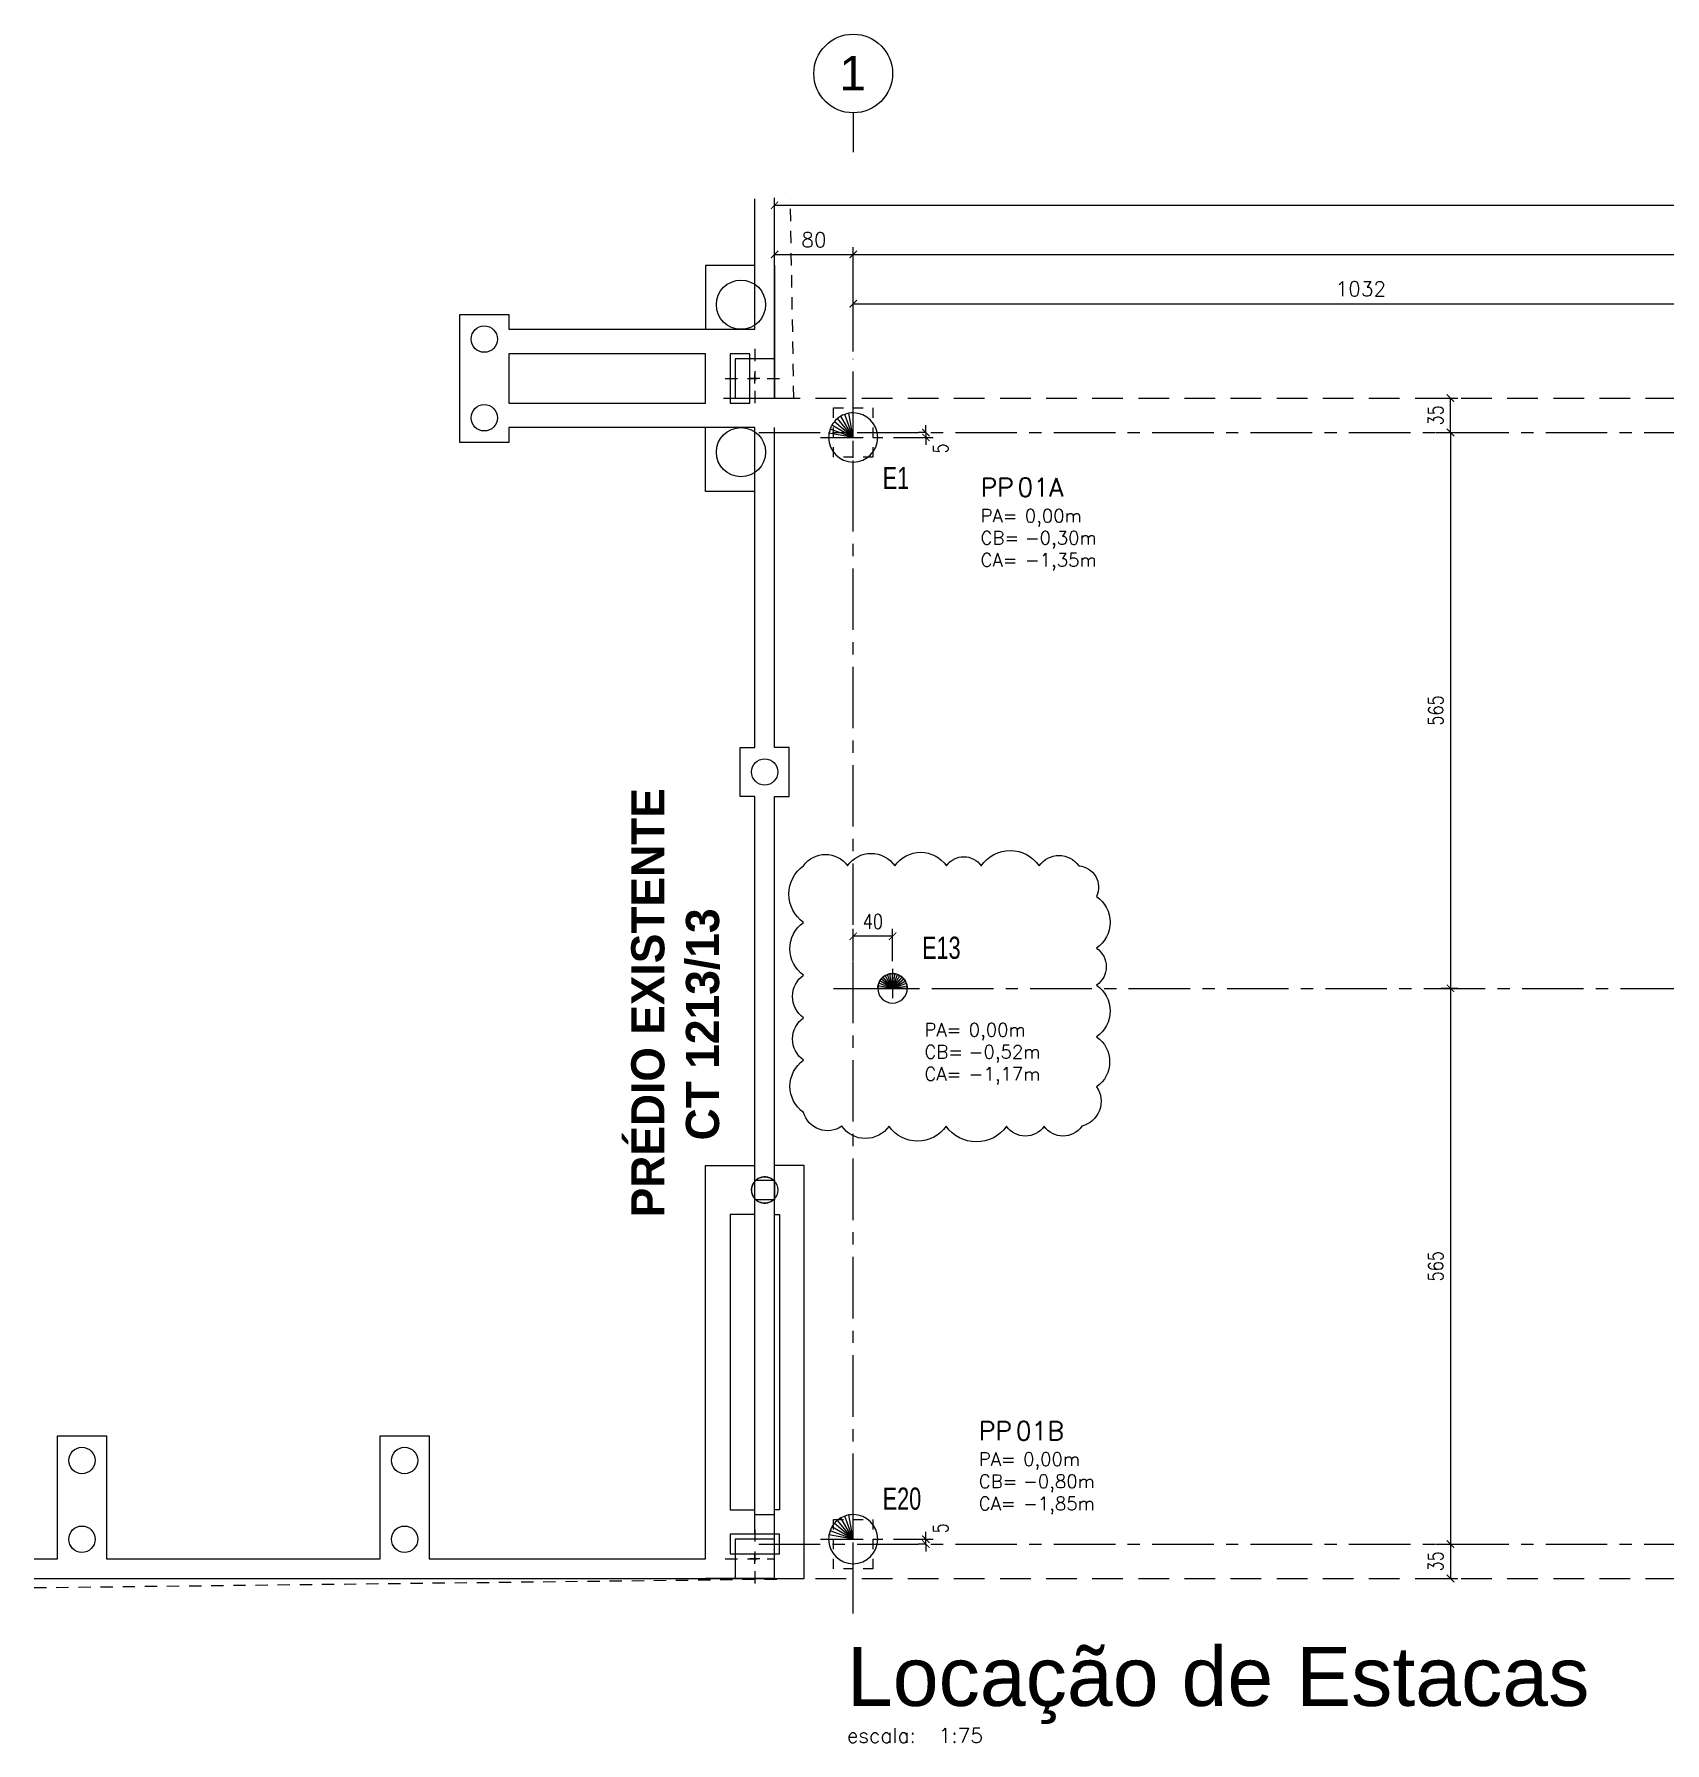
# Model space of a CAD drawing. Header units: millimetres. Extents: x 1792.4 to 1850.9, y 123.2 to 195.3.
# Drawn here: x 1795.06 to 1811.64, y 177.96 to 195.33 of the extents above; entities that cross this region are included whole.
import ezdxf

# ---------------------------------------------------------------- set-up
doc = ezdxf.new("R2010")
doc.units = ezdxf.units.MM
doc.header["$LTSCALE"] = 0.5
for name, pattern in [('CENTER', [2, 1.25, -0.25, 0.25, -0.25]), ('DASHDOT', [1, 0.5, -0.25, 0, -0.25]), ('ESTILO_TQS_0003', [0.91, 0.5, -0.2, 0.01, -0.2]), ('Hidden', [0.007144, 0.004763, -0.002381]), ('HIDDEN2', [0.1875, 0.125, -0.0625]), ('IMPORT-DASHDOT2', [0.5, 0.25, -0.125, 0, -0.125]), ('IMPORT-DASHED2 _4_', [0.375, 0.25, -0.125])]:
    doc.linetypes.add(name, pattern=pattern)
doc.layers.get('0').update_dxf_attribs({"color": 1})
for name, color, linetype in [('228', 1, 'Continuous'), ('79', 7, 'Continuous'), ('A_htc_alv', 1, 'Continuous'), ('COTAS', 1, 'Continuous'), ('Descrição Pilar', 4, 'Continuous'), ('EIXOS', 242, 'CENTER'), ('NUMERO ESTACAS', 2, 'DASHDOT'), ('PILAR', 5, 'Continuous'), ('Protendit_verde escuro', 104, 'Continuous'), ('Selo-1', 7, 'Continuous')]:
    doc.layers.add(name, color=color, linetype=linetype)
for name, color, linetype, lineweight in [('_Hidden_', 7, 'Hidden', 9), ('BLOCOS', 3, 'Continuous', 9), ('Grids', 7, 'Continuous', 9), ('Text Notes', 7, 'Continuous', 9)]:
    doc.layers.add(name, color=color, linetype=linetype, lineweight=lineweight)
for name, color, linetype, lineweight, true_color in [('CT1213 Sete_dwg', 7, 'Continuous', 9, 0x767676), ('DETALHES', 1, 'Continuous', 9, 0xff0000), ('Escadas', 1, 'Continuous', 9, 0xff0000), ('Pilar_40x40', 5, 'Continuous', 9, 0x0000ff)]:
    doc.layers.add(name, color=color, linetype=linetype, lineweight=lineweight, true_color=true_color)
doc.styles.add('Arial', font='arial.ttf', dxfattribs={"height": 0.1875})
doc.styles.add('arial 2', font='swiss.ttf', dxfattribs={"width": 0.8})
doc.styles.add('Century Gothic_B', font='GOTHICB.TTF', dxfattribs={"height": 0.45})
doc.styles.add('ROMANS', font='romans.shx')
doc.styles.add('ROMANS2', font='romans.shx', dxfattribs={"width": 0.8})
doc.styles.add('SANB', font='sas_____.pfb')
doc.dimstyles.new('75', dxfattribs={"dimtxt": 0.15, "dimasz": 0.075, "dimexe": 0.075, "dimexo": 0.075, "dimgap": 0.075, "dimtad": 1, "dimdec": 1, "dimlfac": 100, "dimrnd": 0.4995, "dimdsep": 46, "dimtxsty": 'ROMANS', "dimblk": 'ARCHTICK', "dimcen": 0.075, "dimclrd": 1, "dimclre": 1, "dimclrt": 2, "dimadec": 0, "dimazin": 0, "dimtfac": 1, "dimtdec": 1, "dimtix": 1, "dimtmove": 0, "dimatfit": 0, "dimldrblk": 'ARCHTICK', "dimfxl": 1, "dimtolj": 1, "dimtzin": 0, "dimarcsym": 0})
doc.dimstyles.new('75e', dxfattribs={"dimtxt": 0.15, "dimasz": 0.075, "dimexe": 0.075, "dimexo": 0.075, "dimgap": 0.075, "dimtad": 1, "dimdec": 1, "dimlfac": 100, "dimrnd": 0.5, "dimdsep": 46, "dimtxsty": 'ROMANS2', "dimblk": 'ARCHTICK', "dimcen": 0.075, "dimclrd": 1, "dimclre": 1, "dimclrt": 2, "dimadec": 0, "dimazin": 0, "dimtfac": 1, "dimtdec": 1, "dimtix": 1, "dimtmove": 0, "dimatfit": 0, "dimldrblk": 'ARCHTICK', "dimfxl": 1, "dimtolj": 1, "dimtzin": 0, "dimarcsym": 0})
pattern_1 = [(0, (0, 0), (0, 6.985), [5.08, -1.905]), (90, (0, 0), (-6.985, 4e-16), [5.08, -1.905])]

# ---------------------------------------------------------------- blocks, each defined once
blk = doc.blocks.new('_ArchTick')
at = {"color": 0, "linetype": 'ByBlock', "const_width": 0.15}
blk.add_lwpolyline([(-0.5, -0.5), (0.5, 0.5)], dxfattribs=at)
blk = doc.blocks.new('*D29')
at = {"layer": 'COTAS', "color": 1, "lineweight": -2, "transparency": 16777216}
for p, q in [((1803.388, 192.101), (1803.388, 193.161)), ((1844.668, 192.101), (1844.668, 193.161)), ((1803.388, 193.086), (1844.668, 193.086))]:
    blk.add_line(p, q, dxfattribs=at)
at = {"layer": 'DEFPOINTS', "color": 0, "transparency": 16777216}
for p in [(1844.668, 193.086), (1803.388, 192.026), (1844.668, 192.026)]:
    blk.add_point(p, dxfattribs=at)
at = {"layer": 'COTAS', "color": 1, "lineweight": -2, "transparency": 16777216, "xscale": 0.075, "yscale": 0.075, "zscale": 0.075, "rotation": 180}
blk.add_blockref('_ArchTick', (1803.388, 193.086), dxfattribs=at)
at = {"layer": 'COTAS', "color": 1, "lineweight": -2, "transparency": 16777216, "xscale": 0.075, "yscale": 0.075, "zscale": 0.075}
blk.add_blockref('_ArchTick', (1844.668, 193.086), dxfattribs=at)
at = {"layer": 'COTAS', "color": 2, "transparency": 16777216, "insert": (1824.028, 193.236), "char_height": 0.15, "width": 1.36261, "attachment_point": 5, "style": 'ROMANS'}
blk.add_mtext('\\A1;4128', dxfattribs=at)
blk = doc.blocks.new('*D30')
at = {"layer": 'COTAS', "color": 1, "lineweight": -2, "transparency": 16777216}
for p, q in [((1803.388, 192.101), (1803.388, 192.661)), ((1813.708, 192.101), (1813.708, 192.661)), ((1803.388, 192.586), (1813.708, 192.586))]:
    blk.add_line(p, q, dxfattribs=at)
at = {"layer": 'DEFPOINTS', "color": 0, "transparency": 16777216}
for p in [(1813.708, 192.586), (1803.388, 192.026), (1813.708, 192.026)]:
    blk.add_point(p, dxfattribs=at)
at = {"layer": 'COTAS', "color": 1, "lineweight": -2, "transparency": 16777216, "xscale": 0.075, "yscale": 0.075, "zscale": 0.075, "rotation": 180}
blk.add_blockref('_ArchTick', (1803.388, 192.586), dxfattribs=at)
at = {"layer": 'COTAS', "color": 1, "lineweight": -2, "transparency": 16777216, "xscale": 0.075, "yscale": 0.075, "zscale": 0.075}
blk.add_blockref('_ArchTick', (1813.708, 192.586), dxfattribs=at)
at = {"layer": 'COTAS', "color": 2, "transparency": 16777216, "insert": (1808.548, 192.736), "char_height": 0.15, "width": 1.36261, "attachment_point": 5, "style": 'ROMANS'}
blk.add_mtext('\\A1;1032', dxfattribs=at)
blk = doc.blocks.new('*D34')
at = {"layer": 'COTAS', "color": 1, "lineweight": -2, "transparency": 16777216}
for p, q in [((1802.588, 193.051), (1802.588, 193.161)), ((1803.388, 192.101), (1803.388, 193.161)), ((1802.588, 193.086), (1803.388, 193.086))]:
    blk.add_line(p, q, dxfattribs=at)
at = {"layer": 'DEFPOINTS', "color": 0, "transparency": 16777216}
for p in [(1803.388, 193.086), (1802.588, 192.976), (1803.388, 192.026)]:
    blk.add_point(p, dxfattribs=at)
at = {"layer": 'COTAS', "color": 1, "lineweight": -2, "transparency": 16777216, "xscale": 0.075, "yscale": 0.075, "zscale": 0.075, "rotation": 180}
blk.add_blockref('_ArchTick', (1802.588, 193.086), dxfattribs=at)
at = {"layer": 'COTAS', "color": 1, "lineweight": -2, "transparency": 16777216, "xscale": 0.075, "yscale": 0.075, "zscale": 0.075}
blk.add_blockref('_ArchTick', (1803.388, 193.086), dxfattribs=at)
at = {"layer": 'COTAS', "color": 2, "transparency": 16777216, "insert": (1802.988, 193.236), "char_height": 0.15, "width": 1.36261, "attachment_point": 5, "style": 'ROMANS'}
blk.add_mtext('\\A1;80', dxfattribs=at)
blk = doc.blocks.new('*D38')
at = {"layer": 'COTAS', "color": 1, "lineweight": -2, "transparency": 16777216}
for p, q in [((1802.588, 191.701), (1802.588, 193.661)), ((1802.588, 193.586), (1844.988, 193.586)), ((1844.988, 191.696), (1844.988, 193.661))]:
    blk.add_line(p, q, dxfattribs=at)
at = {"layer": 'DEFPOINTS', "color": 0, "transparency": 16777216}
for p in [(1844.988, 193.586), (1802.588, 191.626), (1844.988, 191.621)]:
    blk.add_point(p, dxfattribs=at)
at = {"layer": 'COTAS', "color": 1, "lineweight": -2, "transparency": 16777216, "xscale": 0.075, "yscale": 0.075, "zscale": 0.075, "rotation": 180}
blk.add_blockref('_ArchTick', (1802.588, 193.586), dxfattribs=at)
at = {"layer": 'COTAS', "color": 1, "lineweight": -2, "transparency": 16777216, "xscale": 0.075, "yscale": 0.075, "zscale": 0.075}
blk.add_blockref('_ArchTick', (1844.988, 193.586), dxfattribs=at)
at = {"layer": 'COTAS', "color": 2, "transparency": 16777216, "insert": (1823.788, 193.736), "char_height": 0.15, "width": 1.36261, "attachment_point": 5, "style": 'ROMANS'}
blk.add_mtext('\\A1;4240', dxfattribs=at)
blk = doc.blocks.new('CT1213 Sete_dwg_13_05_06 P4040-4900996-01_ Locação de Pilares')
at = {"layer": 'EIXOS', "color": 1, "linetype": 'IMPORT-DASHDOT2', "true_color": 0xff0000}
for p, q in [((0, 0.3), (0, -0.3)), ((-0.3, 0), (0.2, 0))]:
    blk.add_line(p, q, dxfattribs=at)
at = {"layer": 'EIXOS', "color": 5, "true_color": 0x0000ff}
for p, q in [((0.05, 0), (-0.05, 0)), ((0, -0.05), (0, 0.05))]:
    blk.add_line(p, q, dxfattribs=at)
at = {"layer": 'Pilar_40x40'}
blk.add_line((-0.2, -0.2), (0.2, -0.2), dxfattribs=at)
at = {"layer": 'Pilar_40x40', "flags": 128}
blk.add_lwpolyline([(0.2, 0.2), (-0.2, 0.2), (-0.2, -0.2)], dxfattribs=at)
blk = doc.blocks.new('CT1213 Sete_dwg_13_05_06 P4040-V1-01_ Locação de Pilares')
at = {"layer": 'EIXOS', "color": 1, "linetype": 'IMPORT-DASHDOT2', "true_color": 0xff0000}
for p, q in [((0, 0.3), (0, -0.3)), ((-0.3, 0), (0.3, 0))]:
    blk.add_line(p, q, dxfattribs=at)
at = {"layer": 'EIXOS', "color": 5, "true_color": 0x0000ff}
for p, q in [((0.05, 0), (-0.05, 0)), ((0, -0.05), (0, 0.05))]:
    blk.add_line(p, q, dxfattribs=at)
at = {"layer": 'Pilar_40x40', "flags": 128}
blk.add_lwpolyline([(-0.2, -0.2), (0.2, -0.2), (0.2, 0.2), (-0.2, 0.2)], close=True, dxfattribs=at)
blk = doc.blocks.new('CT1213 Sete_dwg-4900995-01_ Locação de Pilares')
at = {"layer": 'BLOCOS', "color": 160, "true_color": 0x003fff}
for p, q in [((7.526, 12.1), (7.526, 14.125)), ((7.526, 13.45), (7.526, 12.1)), ((4.326, 11.65), (4.326, 12.95)), ((4.326, 12.95), (4.826, 12.95)), ((4.826, 12.95), (4.826, 12.8)), ((4.826, 12.8), (6.826, 12.8)), ((4.826, 11.65), (4.326, 11.65)), ((6.826, 11.8), (4.826, 11.8)), ((4.826, 11.8), (4.826, 11.65)), ((7.326, 11.8), (6.826, 11.8)), ((7.326, 8.55), (7.326, 11.8)), ((7.526, 8.55), (7.526, 11.8)), ((7.176, 8.05), (7.176, 8.55)), ((7.176, 8.55), (7.326, 8.55)), ((7.676, 8.55), (7.526, 8.55)), ((7.676, 8.05), (7.676, 8.55)), ((7.326, 8.05), (7.176, 8.05)), ((7.326, 4.3), (7.326, 8.05)), ((7.526, 0.1), (7.526, 8.05)), ((7.526, 8.05), (7.676, 8.05)), ((7.326, 0.75), (7.326, 4.3)), ((7.526, 0.1), (6.826, 0.1))]:
    blk.add_line(p, q, dxfattribs=at)
at = {"layer": 'BLOCOS', "color": 160, "true_color": 0x003fff, "flags": 128}
for points in [[(7.326, 13.45), (6.826, 13.45), (6.826, 12.8), (7.326, 12.8), (7.326, 14.125)], [(7.326, 11.15), (6.826, 11.15), (6.826, 11.8)], [(0, 0.1), (7.826, 0.1), (7.826, 4.3), (7.526, 4.3)], [(6.826, 0.55), (6.826, 4.3), (7.326, 4.3)], [(7.326, 3.8), (7.076, 3.8), (7.076, 0.8), (7.326, 0.8)], [(7.526, 3.8), (7.576, 3.8), (7.576, 0.8), (7.526, 0.8)], [(0, 0.3), (0.236, 0.3), (0.236, 1.55), (0.736, 1.55), (0.736, 0.3), (3.516, 0.3)], [(3.516, 0.3), (3.516, 1.55), (4.016, 1.55), (4.016, 0.3), (6.826, 0.3), (6.826, 0.8)], [(7.526, 0.55), (7.076, 0.55), (7.076, 0.35), (7.526, 0.35)], [(7.526, 0.35), (7.576, 0.35), (7.576, 0.55), (7.526, 0.55)]]:
    blk.add_lwpolyline(points, dxfattribs=at)
for points in [[(4.826, 12.05), (6.826, 12.05), (6.826, 12.55), (4.826, 12.55)], [(7.276, 12.55), (7.076, 12.55), (7.076, 12.05), (7.276, 12.05)]]:
    blk.add_lwpolyline(points, close=True, dxfattribs=at)
at = {"layer": 'BLOCOS', "color": 160, "true_color": 0x003fff}
for centre in [(7.426, 8.3), (7.426, 4.05)]:
    blk.add_circle(centre, 0.134, dxfattribs=at)
at = {"layer": 'DETALHES', "color": 160, "linetype": 'IMPORT-DASHED2 _4_', "true_color": 0x003fff}
blk.add_line((7.723, 12.1), (7.687, 14.125), dxfattribs=at)
at = {"layer": 'DETALHES', "color": 160, "linetype": 'IMPORT-DASHED2 _4_', "true_color": 0x003fff, "flags": 128}
blk.add_lwpolyline([(0, 0.008), (7.595, 0.096), (7.681, 0.1)], dxfattribs=at)
at = {"layer": 'Escadas', "color": 160, "true_color": 0x003fff}
for centre, radius in [((7.185, 13.05), 0.25), ((4.576, 12.7), 0.134), ((4.576, 11.9), 0.134), ((7.185, 11.55), 0.25), ((0.486, 1.3), 0.134), ((3.766, 1.3), 0.134), ((0.486, 0.5), 0.134), ((3.766, 0.5), 0.134)]:
    blk.add_circle(centre, radius, dxfattribs=at)
blk.add_arc((7.426, 4.05), 0.134, 42.3529, 317.6471, dxfattribs=at)
at = {"layer": 'PILAR', "color": 160, "true_color": 0x003fff}
for p, q in [((7.326, 4.15), (7.526, 4.15)), ((7.526, 4.15), (7.526, 3.95)), ((7.326, 0.75), (7.526, 0.75))]:
    blk.add_line(p, q, dxfattribs=at)
at = {"layer": 'PILAR', "color": 160, "true_color": 0x003fff, "flags": 128}
for points in [[(7.526, 3.95), (7.326, 3.95), (7.326, 4.15)], [(7.526, 0.55), (7.326, 0.55), (7.326, 0.75)]]:
    blk.add_lwpolyline(points, dxfattribs=at)
for name, p in [('CT1213 Sete_dwg_13_05_06 P4040-V1-01_ Locação de Pilares', (7.326, 12.3)), ('CT1213 Sete_dwg_13_05_06 P4040-4900996-01_ Locação de Pilares', (7.326, 0.3))]:
    blk.add_blockref(name, p)
blk = doc.blocks.new('Grid - M_Cabeça da grade - Círculo _Padrão_ 2-409905-01_ Locação de Pilares')
at = {"layer": 'Grids'}
blk.add_line((0, 0.021), (0, 0.017), dxfattribs=at)
at = {"layer": 'Grids', "color": 146, "lineweight": 25, "true_color": 0x006b77}
blk.add_circle((0, 0.025), 0.004, dxfattribs=at)
blk = doc.blocks.new('Título-1')
at = {"layer": 'Selo-1', "color": 2, "style": 'ROMANS'}
blk.add_text('escala:', height=0.2, dxfattribs=at).set_placement((0, -0.5))
at = {"layer": 'Selo-1', "style": 'SANB'}
blk.add_attdef('TIPO', (0, 0), '', height=0.8, dxfattribs=at)
at = {"layer": 'Selo-1', "color": 2, "style": 'ROMANS'}
blk.add_attdef('FATOR', (1.244, -0.5), '', height=0.2, dxfattribs=at)
blk = doc.blocks.new('_EST50')
for q in [(-0.642788, 0.766044), (-0.5, 0.866025), (-0.34202, 0.939693), (-0.173648, 0.984808), (-0.984808, 0.173648), (-0.939693, 0.34202), (-0.866025, 0.5), (-0.766044, 0.642788)]:
    blk.add_line((0, 0), q)
at = {"linetype": 'ESTILO_TQS_0003'}
for p, q in [((0, 1), (0, 1.333)), ((-1.333, 0), (-1, 0)), ((0, 0), (1.333, 0)), ((0, -1.333), (0, 0))]:
    blk.add_line(p, q, dxfattribs=at)
at = {"color": 3}
blk.add_lwpolyline([(0, 0), (0, 1), (-0.083365, 0.996519), (-0.173648, 0.984808), (-0.268937, 0.963158), (-0.34202, 0.939693), (-0.430128, 0.902768), (-0.5, 0.866025), (-0.579141, 0.815228), (-0.642788, 0.766044), (-0.713497, 0.700658), (-0.766044, 0.642788), (-0.823793, 0.566891), (-0.866025, 0.5), (-0.910293, 0.413965), (-0.939693, 0.34202), (-0.968245, 0.250003), (-0.984808, 0.173648), (-0.996914, 0.0785), (-1, 0), (0, 0)], dxfattribs=at)
blk.add_arc((0, 0), 1, 180, 90, dxfattribs=at)
blk = doc.blocks.new('_EST30')
at = {"layer": 'A_htc_alv', "true_color": 0x2776bb}
h = blk.add_hatch(dxfattribs=at)
h.set_pattern_fill('ANGLE', color=152)
h.set_pattern_definition(pattern_1)
h.paths.add_polyline_path([(0, 1, 0.4142135624), (-1, 0), (0, 0)])
h.paths.add_polyline_path([(0, 1), (0, 0), (1, 0, 0.4142135624)])
h.paths.add_polyline_path([(0, 0), (-1, 0, 0.4142135624), (0, -1)])
h.paths.add_polyline_path([(1, 0), (0, 0), (0, -1, 0.4142135624)])
at = {"layer": 'A_htc_alv'}
h = blk.add_hatch(dxfattribs=at)
h.set_pattern_fill('ANGLE', color=142)
h.set_pattern_definition(pattern_1)
h.paths.add_polyline_path([(0, 1, 0.4142135624), (-1, 0), (0, 0)])
h.paths.add_polyline_path([(0, 1), (0, 0), (1, 0, 0.4142135624)])
h.paths.add_polyline_path([(1, 0), (0, 0), (0, -1, 0.4142135624)])
h.paths.add_polyline_path([(0, 0), (-1, 0, 0.4142135624), (0, -1)])
at = {"linetype": 'ESTILO_TQS_0003'}
for p, q in [((0, -1.333), (0, 1.333)), ((-1.333, 0), (1.333, 0))]:
    blk.add_line(p, q, dxfattribs=at)
at = {"color": 41, "true_color": 0xf4ee51}
for q in [(-1, 0), (-0.984808, -0.173648), (-0.939693, -0.34202), (-0.866025, -0.5), (-0.766044, -0.642788), (-0.642788, -0.766044), (-0.5, -0.866025), (-0.34202, -0.939693), (-0.173648, -0.984808), (0, -1), (0.173648, -0.984808), (0.34202, -0.939693), (0.5, -0.866025), (0.642788, -0.766044), (0.766044, -0.642788), (0.866025, -0.5), (0.939693, -0.34202), (0.984808, -0.173648), (1, 0)]:
    blk.add_line((0, 0), q, dxfattribs=at)
at = {"color": 3, "linetype": 'Continuous'}
blk.add_circle((0, 0), 1, dxfattribs=at)
at = {"layer": '79', "color": 41, "true_color": 0xf4ee51}
blk.add_lwpolyline([(1, 0), (-1, 0), (-0.999225, -0.03937), (-0.99154, -0.129801), (-0.9778, -0.20954), (-0.958374, -0.285515), (-0.925126, -0.379661), (-0.881972, -0.471301), (-0.845522, -0.533941), (-0.793144, -0.609034), (-0.747857, -0.66386), (-0.675918, -0.736977), (-0.613808, -0.789455), (-0.540512, -0.841336), (-0.469351, -0.883012), (-0.382381, -0.924005), (-0.31471, -0.949188), (-0.216271, -0.976333), (-0.129063, -0.991636), (-0.047418, -0.998875), (0, -1), (0.038289, -0.999267), (0.120761, -0.992682), (0.215823, -0.976432), (0.304433, -0.952534), (0.387436, -0.921897), (0.47, -0.882667), (0.536993, -0.843587), (0.621258, -0.783606), (0.67415, -0.738595), (0.740792, -0.671734), (0.791224, -0.611526), (0.848646, -0.528961), (0.883065, -0.46925), (0.92857, -0.371158), (0.958367, -0.285539), (0.978398, -0.206729), (0.990705, -0.13603), (0.99935, -0.036053), (1, 0), (1, 0)], dxfattribs=at)
blk = doc.blocks.new('*D123')
at = {"layer": 'COTAS', "color": 1, "lineweight": -2, "transparency": 16777216}
for p, q in [((1809.31, 191.276), (1809.534, 191.276)), ((1809.459, 191.276), (1809.459, 185.626)), ((1809.362, 185.626), (1809.534, 185.626))]:
    blk.add_line(p, q, dxfattribs=at)
at = {"layer": 'DEFPOINTS', "color": 0, "transparency": 16777216}
for p in [(1809.235, 191.276), (1809.287, 185.626), (1809.459, 185.626)]:
    blk.add_point(p, dxfattribs=at)
at = {"layer": 'COTAS', "color": 1, "lineweight": -2, "transparency": 16777216, "xscale": 0.075, "yscale": 0.075, "zscale": 0.075}
for p, rotation in [((1809.459, 191.276), 90), ((1809.459, 185.626), 270)]:
    blk.add_blockref('_ArchTick', p, dxfattribs=dict(at, rotation=rotation))
at = {"layer": 'COTAS', "color": 2, "transparency": 16777216, "insert": (1809.309, 188.451), "char_height": 0.15, "attachment_point": 5, "rotation": 90, "style": 'ROMANS2'}
blk.add_mtext('\\A1;565', dxfattribs=at)
blk = doc.blocks.new('*D124')
at = {"layer": 'COTAS', "color": 1, "lineweight": -2, "transparency": 16777216}
for p, q in [((1809.362, 185.626), (1809.534, 185.626)), ((1809.459, 185.626), (1809.459, 179.976)), ((1809.33, 179.976), (1809.534, 179.976))]:
    blk.add_line(p, q, dxfattribs=at)
at = {"layer": 'DEFPOINTS', "color": 0, "transparency": 16777216}
for p in [(1809.287, 185.626), (1809.255, 179.976), (1809.459, 179.976)]:
    blk.add_point(p, dxfattribs=at)
at = {"layer": 'COTAS', "color": 1, "lineweight": -2, "transparency": 16777216, "xscale": 0.075, "yscale": 0.075, "zscale": 0.075}
for p, rotation in [((1809.459, 185.626), 90), ((1809.459, 179.976), 270)]:
    blk.add_blockref('_ArchTick', p, dxfattribs=dict(at, rotation=rotation))
at = {"layer": 'COTAS', "color": 2, "transparency": 16777216, "insert": (1809.309, 182.801), "char_height": 0.15, "attachment_point": 5, "rotation": 90, "style": 'ROMANS2'}
blk.add_mtext('\\A1;565', dxfattribs=at)
blk = doc.blocks.new('*D216')
at = {"layer": 'COTAS', "color": 1, "lineweight": -2, "transparency": 16777216}
for p, q in [((1809.378, 191.626), (1809.534, 191.626)), ((1809.459, 191.276), (1809.459, 191.626)), ((1809.31, 191.276), (1809.534, 191.276))]:
    blk.add_line(p, q, dxfattribs=at)
at = {"layer": 'DEFPOINTS', "color": 0, "transparency": 16777216}
for p in [(1809.303, 191.626), (1809.459, 191.626), (1809.235, 191.276)]:
    blk.add_point(p, dxfattribs=at)
at = {"layer": 'COTAS', "color": 1, "lineweight": -2, "transparency": 16777216, "xscale": 0.075, "yscale": 0.075, "zscale": 0.075}
for p, rotation in [((1809.459, 191.626), 90), ((1809.459, 191.276), 270)]:
    blk.add_blockref('_ArchTick', p, dxfattribs=dict(at, rotation=rotation))
at = {"layer": 'COTAS', "color": 2, "transparency": 16777216, "insert": (1809.309, 191.451), "char_height": 0.15, "attachment_point": 5, "rotation": 90, "style": 'ROMANS2'}
blk.add_mtext('\\A1;35', dxfattribs=at)
blk = doc.blocks.new('*D217')
at = {"layer": 'COTAS', "color": 1, "lineweight": -2, "transparency": 16777216}
for p, q in [((1809.31, 179.976), (1809.534, 179.976)), ((1809.459, 179.976), (1809.459, 179.626)), ((1809.378, 179.626), (1809.534, 179.626))]:
    blk.add_line(p, q, dxfattribs=at)
at = {"layer": 'DEFPOINTS', "color": 0, "transparency": 16777216}
for p in [(1809.235, 179.976), (1809.303, 179.626), (1809.459, 179.626)]:
    blk.add_point(p, dxfattribs=at)
at = {"layer": 'COTAS', "color": 1, "lineweight": -2, "transparency": 16777216, "xscale": 0.075, "yscale": 0.075, "zscale": 0.075}
for p, rotation in [((1809.459, 179.976), 90), ((1809.459, 179.626), 270)]:
    blk.add_blockref('_ArchTick', p, dxfattribs=dict(at, rotation=rotation))
at = {"layer": 'COTAS', "color": 2, "transparency": 16777216, "insert": (1809.309, 179.801), "char_height": 0.15, "attachment_point": 5, "rotation": 90, "style": 'ROMANS2'}
blk.add_mtext('\\A1;35', dxfattribs=at)
blk = doc.blocks.new('*D219')
at = {"layer": 'COTAS', "color": 1, "lineweight": -2, "transparency": 16777216}
for p, q in [((1804.128, 191.276), (1804.052, 191.276)), ((1804.127, 191.276), (1804.127, 191.351)), ((1804.127, 191.276), (1804.127, 191.226)), ((1803.796, 191.226), (1804.202, 191.226)), ((1804.127, 191.226), (1804.127, 191.151))]:
    blk.add_line(p, q, dxfattribs=at)
at = {"layer": 'DEFPOINTS', "color": 0, "transparency": 16777216}
for p in [(1804.203, 191.276), (1803.721, 191.226), (1804.127, 191.226)]:
    blk.add_point(p, dxfattribs=at)
at = {"layer": 'COTAS', "color": 1, "lineweight": -2, "transparency": 16777216, "xscale": 0.075, "yscale": 0.075, "zscale": 0.075}
for p, rotation in [((1804.127, 191.276), 270), ((1804.127, 191.226), 90)]:
    blk.add_blockref('_ArchTick', p, dxfattribs=dict(at, rotation=rotation))
at = {"layer": 'COTAS', "color": 2, "transparency": 16777216, "insert": (1804.277, 191.115), "char_height": 0.15, "attachment_point": 5, "rotation": 90, "style": 'ROMANS2'}
blk.add_mtext('\\A1;5', dxfattribs=at)
blk = doc.blocks.new('*D220')
at = {"layer": 'COTAS', "color": 1, "lineweight": -2, "transparency": 16777216}
for p, q in [((1803.796, 180.026), (1804.202, 180.026)), ((1804.128, 179.976), (1804.052, 179.976)), ((1804.127, 180.026), (1804.127, 180.101)), ((1804.127, 179.976), (1804.127, 180.026)), ((1804.127, 179.976), (1804.127, 179.901))]:
    blk.add_line(p, q, dxfattribs=at)
at = {"layer": 'DEFPOINTS', "color": 0, "transparency": 16777216}
for p in [(1803.721, 180.026), (1804.127, 180.026), (1804.203, 179.976)]:
    blk.add_point(p, dxfattribs=at)
at = {"layer": 'COTAS', "color": 1, "lineweight": -2, "transparency": 16777216, "xscale": 0.075, "yscale": 0.075, "zscale": 0.075}
for p, rotation in [((1804.127, 180.026), 270), ((1804.127, 179.976), 90)]:
    blk.add_blockref('_ArchTick', p, dxfattribs=dict(at, rotation=rotation))
at = {"layer": 'COTAS', "color": 2, "transparency": 16777216, "insert": (1804.277, 180.137), "char_height": 0.15, "attachment_point": 5, "rotation": 90, "style": 'ROMANS2'}
blk.add_mtext('\\A1;5', dxfattribs=at)
blk = doc.blocks.new('*D241')
at = {"layer": 'COTAS', "color": 1, "lineweight": -2, "transparency": 16777216}
for p, q in [((1803.388, 185.901), (1803.388, 186.23)), ((1803.788, 185.901), (1803.788, 186.23)), ((1803.788, 186.155), (1803.388, 186.155))]:
    blk.add_line(p, q, dxfattribs=at)
at = {"layer": 'DEFPOINTS', "color": 0, "transparency": 16777216}
for p in [(1803.388, 186.155), (1803.388, 185.826), (1803.788, 185.826)]:
    blk.add_point(p, dxfattribs=at)
at = {"layer": 'COTAS', "color": 1, "lineweight": -2, "transparency": 16777216, "xscale": 0.075, "yscale": 0.075, "zscale": 0.075, "rotation": 180}
blk.add_blockref('_ArchTick', (1803.388, 186.155), dxfattribs=at)
at = {"layer": 'COTAS', "color": 1, "lineweight": -2, "transparency": 16777216, "xscale": 0.075, "yscale": 0.075, "zscale": 0.075}
blk.add_blockref('_ArchTick', (1803.788, 186.155), dxfattribs=at)
at = {"layer": 'COTAS', "color": 2, "transparency": 16777216, "insert": (1803.588, 186.305), "char_height": 0.15, "attachment_point": 5, "style": 'ROMANS2'}
blk.add_mtext('\\A1;40', dxfattribs=at)

msp = doc.modelspace()

# ---------------------------------------------------------------- linework, layer by layer
at = {"layer": '_Hidden_', "color": 150, "linetype": 'HIDDEN2', "ltscale": 5, "true_color": 0x0080ff}
for p, q in [((1802.0677, 191.6258), (1844.9877, 191.6258)), ((1802.0677, 179.6258), (1844.9877, 179.6258))]:
    msp.add_line(p, q, dxfattribs=at)
at = {"layer": 'EIXOS'}
for p, q in [((1803.3877, 179.2705), (1803.3877, 192.0258)), ((1802.4277, 191.2758), (1846.1677, 191.2758)), ((1803.1878, 185.6258), (1837.2712, 185.6258)), ((1802.4277, 179.9758), (1846.1677, 179.9758))]:
    msp.add_line(p, q, dxfattribs=at)
at = {"layer": 'PILAR', "color": 2, "linetype": 'HIDDEN2'}
for points in [[(1803.1877, 191.5258), (1803.5877, 191.5258), (1803.5877, 191.0258), (1803.1877, 191.0258)], [(1803.1877, 180.2258), (1803.5877, 180.2258), (1803.5877, 179.7258), (1803.1877, 179.7258)]]:
    msp.add_lwpolyline(points, close=True, dxfattribs=at)
at = {"layer": 'Protendit_verde escuro'}
msp.add_lwpolyline([(1802.8832, 186.8721, -0.5205671), (1803.329, 186.8721, -0.5205671), (1803.8099, 186.8721, -0.5205671), (1804.3351, 186.8721, -0.5205671), (1804.6882, 186.8721, -0.5205671), (1805.2791, 186.8721, -0.5205671), (1805.6811, 186.8721, -0.5205671), (1805.8622, 186.561, -0.5205671), (1805.8622, 186.0332, -0.5205671), (1805.8622, 185.6587, -0.5205671), (1805.8622, 185.133, -0.5205671), (1805.8622, 184.6245, -0.5205671), (1805.7116, 184.2241, -0.5205671), (1805.3288, 184.2241, -0.5205671), (1804.9462, 184.2241, -0.5205671), (1804.333, 184.2241, -0.5205671), (1803.7516, 184.2241, -0.5205671), (1803.2721, 184.2241, -0.5205671), (1802.8832, 184.3641, -0.5205671), (1802.8832, 184.895, -0.5205671), (1802.8832, 185.3269, -0.5205671), (1802.8832, 185.7605, -0.5205671), (1802.8832, 186.2957, -0.5205671)], format="xyb", close=True, dxfattribs=at)

# ---------------------------------------------------------------- block references
at = {"layer": '228', "linetype": 'Continuous', "xscale": 0.25, "yscale": 0.25, "zscale": 0.01}
for p in [(1803.3877, 191.2258), (1803.3877, 180.0258)]:
    msp.add_blockref('_EST50', p, dxfattribs=at)
at = {"layer": '228', "linetype": 'Continuous', "xscale": -0.15, "yscale": 0.15, "zscale": 0.01, "rotation": 180}
msp.add_blockref('_EST30', (1803.7877, 185.6258), dxfattribs=at)
at = {"layer": 'CT1213 Sete_dwg', "color": 5, "true_color": 0x0000ff}
msp.add_blockref('CT1213 Sete_dwg-4900995-01_ Locação de Pilares', (1795.0616, 179.5258), dxfattribs=at)
at = {"layer": 'EIXOS', "xscale": 99.99999999999993, "yscale": 99.99999999999993, "zscale": 99.99999999999993}
msp.add_blockref('Grid - M_Cabeça da grade - Círculo _Padrão_ 2-409905-01_ Locação de Pilares', (1803.3877, 192.4258), dxfattribs=at)
at = {"layer": 'Selo-1', "xscale": 0.75, "yscale": 0.75, "zscale": 0.75}
msp.add_blockref('Título-1', (1803.3236, 178.3308), dxfattribs=at).add_auto_attribs({'TIPO': 'Locação de Estacas', 'FATOR': '1:75'})

# ---------------------------------------------------------------- texts
at = {"layer": 'Descrição Pilar', "style": 'ROMANS'}
for s, p in [('PP', (1804.6823, 190.6258)), ('01A', (1805.0573, 190.6258)), ('PP', (1804.6644, 181.0341)), ('01B', (1805.0394, 181.0341))]:
    msp.add_text(s, height=0.1875, dxfattribs=at).set_placement(p)
at = {"layer": 'Descrição Pilar', "color": 2, "style": 'ROMANS'}
for s, p in [('PA=', (1804.6823, 190.3633)), ('0,00m', (1805.1323, 190.3633)), ('CB=', (1804.6823, 190.1383)), ('-0,30m', (1805.1323, 190.1383)), ('CA=', (1804.6823, 189.9133)), ('-1,35m', (1805.1323, 189.9133)), ('PA=', (1804.1116, 185.1379)), ('0,00m', (1804.5616, 185.1379)), ('CB=', (1804.1116, 184.9129)), ('-0,52m', (1804.5616, 184.9129)), ('CA=', (1804.1116, 184.6879)), ('-1,17m', (1804.5616, 184.6879)), ('PA=', (1804.6644, 180.7716)), ('0,00m', (1805.1144, 180.7716)), ('CB=', (1804.6644, 180.5466)), ('-0,80m', (1805.1144, 180.5466)), ('CA=', (1804.6644, 180.3216)), ('-1,85m', (1805.1144, 180.3216))]:
    msp.add_text(s, height=0.135, dxfattribs=at).set_placement(p)
at = {"layer": 'Grids', "insert": (1803.2456, 195.1045), "char_height": 0.35, "width": 0.336709, "attachment_point": 1, "style": 'Arial'}
msp.add_mtext('1', dxfattribs=at)
at = {"layer": 'NUMERO ESTACAS', "color": 251, "style": 'arial 2', "width": 0.7}
for s, p in [('E1', (1803.6877, 190.7009)), ('E13', (1804.0877, 185.9258)), ('E20', (1803.6877, 180.3258))]:
    msp.add_text(s, height=0.225, dxfattribs=at).set_placement(p)

# ---------------------------------------------------------------- dimensions: what is measured, and where the dimension line sits
at = {"layer": 'COTAS'}
for base, p1, p2, picture, middle in [((1844.9877, 193.5858), (1802.5877, 191.6258), (1844.9877, 191.6214), '*D38', (1823.7877, 193.7358)), ((1803.3877, 193.0858), (1802.5877, 192.9758), (1803.3877, 192.0258), '*D34', (1802.9877, 193.2358)), ((1844.6677, 193.0858), (1803.3877, 192.0258), (1844.6677, 192.0258), '*D29', (1824.0277, 193.2358))]:
    dim = msp.add_linear_dim(base=base, p1=p1, p2=p2, dimstyle='75', override={"dimrnd": 0.5}, dxfattribs=at)
    dim.commit()
    dim.dimension.update_dxf_attribs({"geometry": picture, "text_midpoint": middle})
for base, p1, p2, dimstyle, picture, middle in [((1813.7077, 192.5858), (1803.3877, 192.0258), (1813.7077, 192.0258), '75', '*D30', (1808.5477, 192.7358)), ((1803.3877, 186.1552), (1803.7877, 185.8257), (1803.3877, 185.8257), '75e', '*D241', (1803.5877, 186.3052))]:
    dim = msp.add_linear_dim(base=base, p1=p1, p2=p2, dimstyle=dimstyle, dxfattribs=at)
    dim.commit()
    dim.dimension.update_dxf_attribs({"geometry": picture, "text_midpoint": middle})
for base, p1, p2, angle, picture, middle in [((1809.459, 191.6258), (1809.2353, 191.2758), (1809.3028, 191.6258), 90, '*D216', (1809.309, 191.4508)), ((1809.459, 179.6258), (1809.2353, 179.9758), (1809.3028, 179.6258), 270, '*D217', (1809.309, 179.8008))]:
    dim = msp.add_linear_dim(base=base, p1=p1, p2=p2, angle=angle, dimstyle='75e', dxfattribs=at)
    dim.commit()
    dim.dimension.update_dxf_attribs({"geometry": picture, "text_midpoint": middle})
for base, p1, p2, angle, picture, middle in [((1804.1269, 191.2258), (1804.2027, 191.2758), (1803.721, 191.2258), 270, '*D219', (1804.2769, 191.1146)), ((1804.1269, 180.0258), (1804.2027, 179.9758), (1803.721, 180.0258), 90, '*D220', (1804.2769, 180.1369))]:
    dim = msp.add_linear_dim(base=base, p1=p1, p2=p2, angle=angle, dimstyle='75e', override={"dimtmove": 2}, dxfattribs=at)
    dim.commit()
    dim.dimension.update_dxf_attribs({"geometry": picture, "text_midpoint": middle, "dimtype": 160})
for base, p1, p2, picture, middle in [((1809.459, 185.6258), (1809.2353, 191.2758), (1809.2867, 185.6258), '*D123', (1809.309, 188.4508)), ((1809.459, 179.9758), (1809.2867, 185.6258), (1809.2554, 179.9758), '*D124', (1809.309, 182.8008))]:
    dim = msp.add_linear_dim(base=base, p1=p1, p2=p2, angle=90, dimstyle='75e', override={"dimtmove": 1}, dxfattribs=at)
    dim.commit()
    dim.dimension.update_dxf_attribs({"geometry": picture, "text_midpoint": middle})

# ---------------------------------------------------------------- next in the draw order: texts
at = {"layer": 'Text Notes', "color": 150, "true_color": 0x0080ff, "insert": (1801.131, 183.2979), "char_height": 0.3375, "width": 5.813498, "attachment_point": 1, "rotation": 90, "style": 'Century Gothic_B', "bg_fill": 3, "box_fill_scale": 1.25, "bg_fill_color": 256, "bg_fill_true_color": 13158600, "bg_fill_transparency": 0}
msp.add_mtext('PRÉDIO EXISTENTE', dxfattribs=at)

# ---------------------------------------------------------------- next in the draw order: texts
at = {"layer": 'Text Notes', "color": 150, "true_color": 0x0080ff, "insert": (1801.6866, 184.0803), "char_height": 0.3375, "width": 3.066455, "attachment_point": 1, "rotation": 90, "style": 'Century Gothic_B', "bg_fill": 3, "box_fill_scale": 1.25, "bg_fill_color": 256, "bg_fill_true_color": 13158600, "bg_fill_transparency": 0}
msp.add_mtext('CT 1213/13', dxfattribs=at)

doc.saveas('drawing.dxf')
